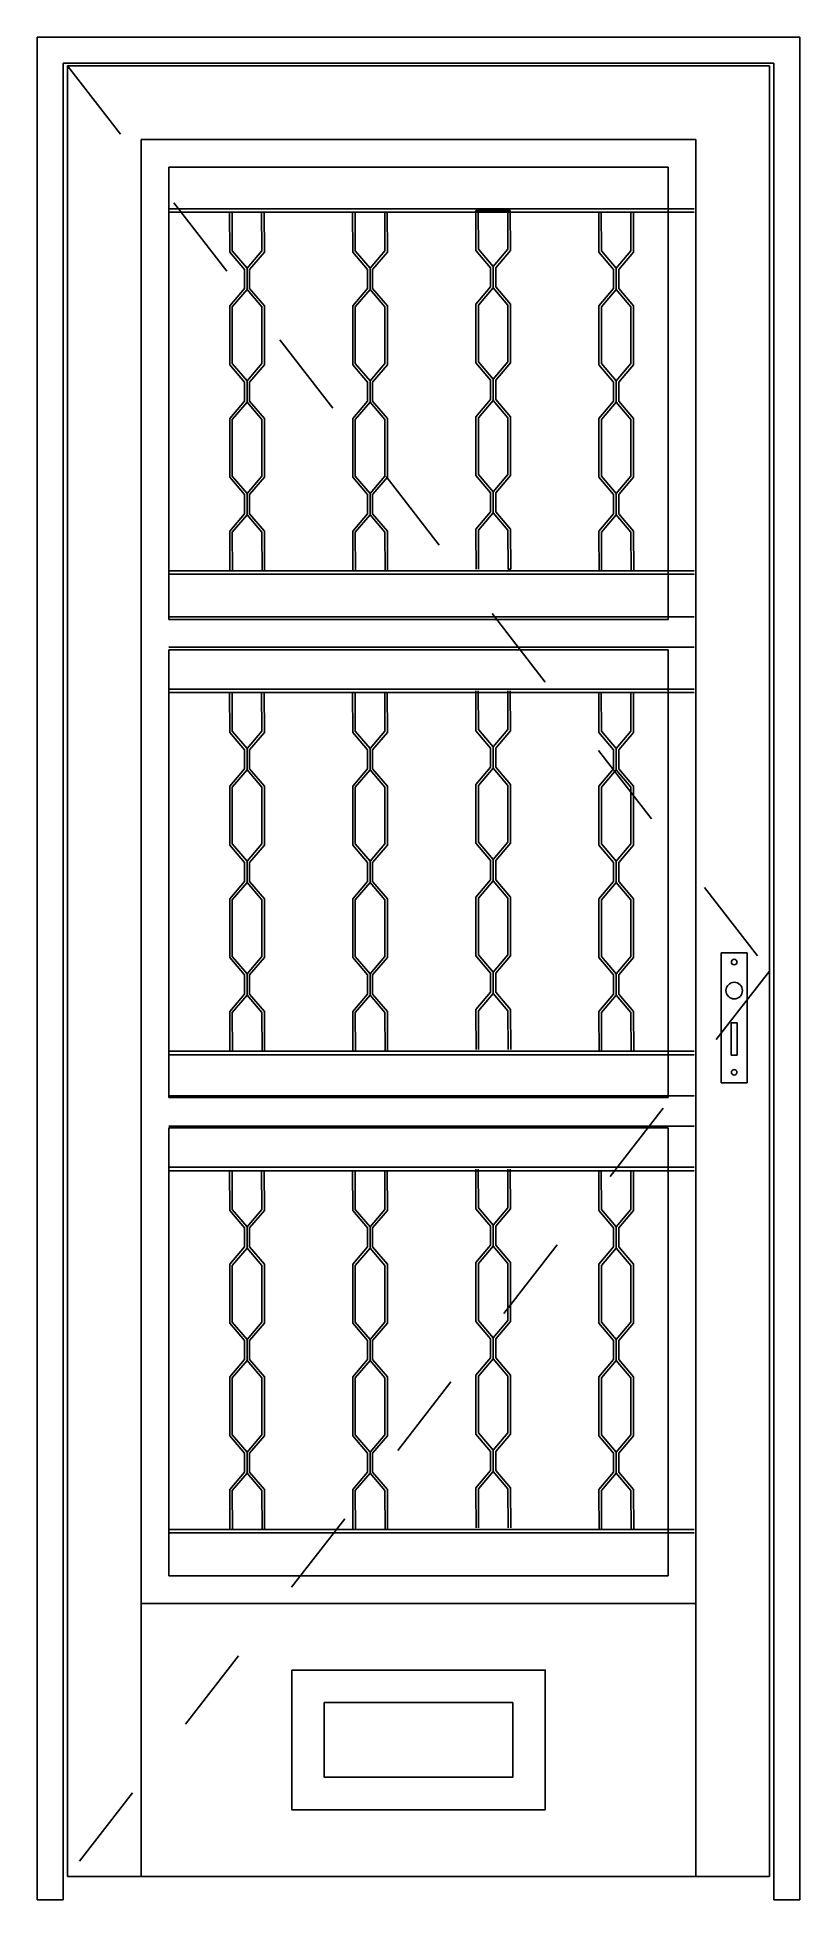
# Model space of a CAD drawing. Header units: millimetres. Extents: x -2.42 to -1.54, y 1321.07 to 1323.22.
import ezdxf

# ---------------------------------------------------------------- set-up
doc = ezdxf.new("R2010")
doc.units = ezdxf.units.MM
doc.header["$LTSCALE"] = 0.5
doc.linetypes.add('HIDDEN2', pattern=[0.1875, 0.125, -0.0625])
for name, color, linetype in [('50-dim1', 1, 'Continuous'), ('Gravia_Portas', 1, 'Continuous'), ('Gravia_Portas_hidden2', 1, 'HIDDEN2')]:
    doc.layers.add(name, color=color, linetype=linetype)

msp = doc.modelspace()

# ---------------------------------------------------------------- linework, layer by layer
at = {"layer": '50-dim1'}
for points in [[(-2.1225, 1321.3322), (-1.83, 1321.3322), (-1.83, 1321.171), (-2.1225, 1321.171)], [(-2.085, 1321.2947), (-1.8675, 1321.2947), (-1.8675, 1321.2085), (-2.085, 1321.2085)]]:
    msp.add_lwpolyline(points, close=True, dxfattribs=at)
at = {"layer": 'Gravia_Portas', "color": 2}
for p, q in [((-2.4163, 1323.2171), (-1.5363, 1323.2171)), ((-2.4163, 1323.2171), (-2.4163, 1321.0671)), ((-1.5363, 1323.2171), (-1.5363, 1321.0671))]:
    msp.add_line(p, q, dxfattribs=at)
at = {"layer": 'Gravia_Portas'}
for p, q in [((-2.3863, 1323.1871), (-1.5663, 1323.1871)), ((-2.3863, 1323.1871), (-2.3863, 1321.0671)), ((-2.3813, 1323.1841), (-1.5713, 1323.1841)), ((-2.3813, 1323.1841), (-2.3813, 1321.0941)), ((-1.5713, 1323.1841), (-1.5713, 1321.0941)), ((-1.5663, 1323.1871), (-1.5663, 1321.0671)), ((-2.2963, 1323.0991), (-1.6563, 1323.0991)), ((-2.2963, 1323.0991), (-1.6563, 1323.0991)), ((-2.2963, 1323.0991), (-2.2963, 1321.0941)), ((-1.6563, 1323.0991), (-1.6563, 1321.0941)), ((-2.2643, 1323.0671), (-1.6883, 1323.0671)), ((-2.2643, 1323.0671), (-2.2643, 1322.5451)), ((-1.6883, 1323.0671), (-1.6883, 1322.5451)), ((-2.2643, 1323.0191), (-1.6583, 1323.0191)), ((-2.2643, 1323.0151), (-1.6583, 1323.0151)), ((-2.1543, 1323.0151), (-2.1943, 1323.015)), ((-2.1942, 1322.9691), (-2.1943, 1323.0151)), ((-2.1912, 1322.9704), (-2.1913, 1323.0151)), ((-2.1572, 1322.9704), (-2.1573, 1323.0151)), ((-2.1542, 1322.9691), (-2.1543, 1323.0151)), ((-2.0123, 1323.0151), (-2.0523, 1323.015)), ((-2.0522, 1322.9691), (-2.0523, 1323.0151)), ((-2.0492, 1322.9704), (-2.0493, 1323.0151)), ((-2.0152, 1322.9704), (-2.0153, 1323.0151)), ((-2.0122, 1322.9691), (-2.0123, 1323.0151)), ((-1.8703, 1323.0171), (-1.9103, 1323.017)), ((-1.9102, 1322.9711), (-1.9103, 1323.0171)), ((-1.9072, 1322.9724), (-1.9073, 1323.0171)), ((-1.8732, 1322.9724), (-1.8733, 1323.0171)), ((-1.8702, 1322.9711), (-1.8703, 1323.0171)), ((-1.7283, 1323.0151), (-1.7683, 1323.015)), ((-1.7682, 1322.9691), (-1.7683, 1323.0151)), ((-1.7652, 1322.9704), (-1.7653, 1323.0151)), ((-1.7312, 1322.9704), (-1.7313, 1323.0151)), ((-1.7282, 1322.9691), (-1.7283, 1323.0151)), ((-2.1942, 1322.9691), (-2.1772, 1322.9491)), ((-2.1912, 1322.9704), (-2.1742, 1322.9504)), ((-2.1572, 1322.9704), (-2.1742, 1322.9504)), ((-2.1542, 1322.9691), (-2.1712, 1322.9491)), ((-2.0522, 1322.9691), (-2.0352, 1322.9491)), ((-2.0492, 1322.9704), (-2.0322, 1322.9504)), ((-2.0152, 1322.9704), (-2.0322, 1322.9504)), ((-2.0122, 1322.9691), (-2.0292, 1322.9491)), ((-1.9102, 1322.9711), (-1.8932, 1322.9511)), ((-1.9072, 1322.9724), (-1.8902, 1322.9524)), ((-1.8732, 1322.9724), (-1.8902, 1322.9524)), ((-1.8702, 1322.9711), (-1.8872, 1322.9511)), ((-1.7682, 1322.9691), (-1.7512, 1322.9491)), ((-1.7652, 1322.9704), (-1.7482, 1322.9504)), ((-1.7312, 1322.9704), (-1.7482, 1322.9504)), ((-1.7282, 1322.9691), (-1.7452, 1322.9491)), ((-2.1772, 1322.9381), (-2.1772, 1322.9491)), ((-2.1772, 1322.9271), (-2.1772, 1322.9381)), ((-2.1742, 1322.9381), (-2.1742, 1322.9504)), ((-2.1742, 1322.9381), (-2.1742, 1322.9504)), ((-2.1742, 1322.9259), (-2.1742, 1322.9381)), ((-2.1742, 1322.9259), (-2.1742, 1322.9381)), ((-2.1712, 1322.9381), (-2.1712, 1322.9491)), ((-2.1712, 1322.9271), (-2.1712, 1322.9381)), ((-2.0352, 1322.9381), (-2.0352, 1322.9491)), ((-2.0352, 1322.9271), (-2.0352, 1322.9381)), ((-2.0322, 1322.9381), (-2.0322, 1322.9504)), ((-2.0322, 1322.9381), (-2.0322, 1322.9504)), ((-2.0322, 1322.9259), (-2.0322, 1322.9381)), ((-2.0322, 1322.9259), (-2.0322, 1322.9381)), ((-2.0292, 1322.9381), (-2.0292, 1322.9491)), ((-2.0292, 1322.9271), (-2.0292, 1322.9381)), ((-1.8932, 1322.9401), (-1.8932, 1322.9511)), ((-1.8932, 1322.9291), (-1.8932, 1322.9401)), ((-1.8902, 1322.9401), (-1.8902, 1322.9524)), ((-1.8902, 1322.9401), (-1.8902, 1322.9524)), ((-1.8902, 1322.9279), (-1.8902, 1322.9401)), ((-1.8902, 1322.9279), (-1.8902, 1322.9401)), ((-1.8872, 1322.9401), (-1.8872, 1322.9511)), ((-1.8872, 1322.9291), (-1.8872, 1322.9401)), ((-1.7512, 1322.9381), (-1.7512, 1322.9491)), ((-1.7512, 1322.9271), (-1.7512, 1322.9381)), ((-1.7482, 1322.9381), (-1.7482, 1322.9504)), ((-1.7482, 1322.9381), (-1.7482, 1322.9504)), ((-1.7482, 1322.9259), (-1.7482, 1322.9381)), ((-1.7482, 1322.9259), (-1.7482, 1322.9381)), ((-1.7452, 1322.9381), (-1.7452, 1322.9491)), ((-1.7452, 1322.9271), (-1.7452, 1322.9381)), ((-2.1942, 1322.9071), (-2.1772, 1322.9271)), ((-2.1912, 1322.9059), (-2.1742, 1322.9259)), ((-2.1572, 1322.9059), (-2.1742, 1322.9259)), ((-2.1542, 1322.9071), (-2.1712, 1322.9271)), ((-2.0522, 1322.9071), (-2.0352, 1322.9271)), ((-2.0492, 1322.9059), (-2.0322, 1322.9259)), ((-2.0152, 1322.9059), (-2.0322, 1322.9259)), ((-2.0122, 1322.9071), (-2.0292, 1322.9271)), ((-1.9102, 1322.9091), (-1.8932, 1322.9291)), ((-1.9072, 1322.9079), (-1.8902, 1322.9279)), ((-1.8732, 1322.9079), (-1.8902, 1322.9279)), ((-1.8702, 1322.9091), (-1.8872, 1322.9291)), ((-1.7682, 1322.9071), (-1.7512, 1322.9271)), ((-1.7652, 1322.9059), (-1.7482, 1322.9259)), ((-1.7312, 1322.9059), (-1.7482, 1322.9259)), ((-1.7282, 1322.9071), (-1.7452, 1322.9271)), ((-2.1942, 1322.8391), (-2.1942, 1322.9071)), ((-2.1942, 1322.8961), (-2.1942, 1322.8501)), ((-2.1912, 1322.8404), (-2.1912, 1322.9059)), ((-2.1572, 1322.8404), (-2.1572, 1322.9059)), ((-2.1542, 1322.8391), (-2.1542, 1322.9071)), ((-2.0522, 1322.8391), (-2.0522, 1322.9071)), ((-2.0522, 1322.8961), (-2.0522, 1322.8501)), ((-2.0492, 1322.8404), (-2.0492, 1322.9059)), ((-2.0152, 1322.8404), (-2.0152, 1322.9059)), ((-2.0122, 1322.8391), (-2.0122, 1322.9071)), ((-1.9102, 1322.8411), (-1.9102, 1322.9091)), ((-1.9102, 1322.8981), (-1.9102, 1322.8521)), ((-1.9072, 1322.8424), (-1.9072, 1322.9079)), ((-1.8732, 1322.8424), (-1.8732, 1322.9079)), ((-1.8702, 1322.8411), (-1.8702, 1322.9091)), ((-1.7682, 1322.8391), (-1.7682, 1322.9071)), ((-1.7682, 1322.8961), (-1.7682, 1322.8501)), ((-1.7652, 1322.8404), (-1.7652, 1322.9059)), ((-1.7312, 1322.8404), (-1.7312, 1322.9059)), ((-1.7282, 1322.8391), (-1.7282, 1322.9071)), ((-2.1942, 1322.8391), (-2.1772, 1322.8191)), ((-2.1912, 1322.8404), (-2.1742, 1322.8204)), ((-2.1572, 1322.8404), (-2.1742, 1322.8204)), ((-2.1542, 1322.8391), (-2.1712, 1322.8191)), ((-2.0522, 1322.8391), (-2.0352, 1322.8191)), ((-2.0492, 1322.8404), (-2.0322, 1322.8204)), ((-2.0152, 1322.8404), (-2.0322, 1322.8204)), ((-2.0122, 1322.8391), (-2.0292, 1322.8191)), ((-1.9102, 1322.8411), (-1.8932, 1322.8211)), ((-1.9072, 1322.8424), (-1.8902, 1322.8224)), ((-1.8732, 1322.8424), (-1.8902, 1322.8224)), ((-1.8702, 1322.8411), (-1.8872, 1322.8211)), ((-1.7682, 1322.8391), (-1.7512, 1322.8191)), ((-1.7652, 1322.8404), (-1.7482, 1322.8204)), ((-1.7312, 1322.8404), (-1.7482, 1322.8204)), ((-1.7282, 1322.8391), (-1.7452, 1322.8191)), ((-2.1772, 1322.8081), (-2.1772, 1322.8191)), ((-2.1742, 1322.8081), (-2.1742, 1322.8204)), ((-2.1742, 1322.8081), (-2.1742, 1322.8204)), ((-2.1712, 1322.8081), (-2.1712, 1322.8191)), ((-2.0352, 1322.8081), (-2.0352, 1322.8191)), ((-2.0322, 1322.8081), (-2.0322, 1322.8204)), ((-2.0322, 1322.8081), (-2.0322, 1322.8204)), ((-2.0292, 1322.8081), (-2.0292, 1322.8191)), ((-1.8932, 1322.8101), (-1.8932, 1322.8211)), ((-1.8932, 1322.8101), (-1.8932, 1322.7991)), ((-1.8902, 1322.8101), (-1.8902, 1322.8224)), ((-1.8902, 1322.8101), (-1.8902, 1322.8224)), ((-1.8902, 1322.8101), (-1.8902, 1322.7979)), ((-1.8902, 1322.8101), (-1.8902, 1322.7979)), ((-1.8872, 1322.8101), (-1.8872, 1322.8211)), ((-1.8872, 1322.8101), (-1.8872, 1322.7991)), ((-1.7512, 1322.8081), (-1.7512, 1322.8191)), ((-1.7482, 1322.8081), (-1.7482, 1322.8204)), ((-1.7482, 1322.8081), (-1.7482, 1322.8204)), ((-1.7452, 1322.8081), (-1.7452, 1322.8191)), ((-2.1942, 1322.7771), (-2.1772, 1322.7971)), ((-2.1912, 1322.7759), (-2.1742, 1322.7959)), ((-2.1772, 1322.8081), (-2.1772, 1322.7971)), ((-2.1742, 1322.8081), (-2.1742, 1322.7959)), ((-2.1742, 1322.8081), (-2.1742, 1322.7959)), ((-2.1572, 1322.7759), (-2.1742, 1322.7959)), ((-2.1712, 1322.8081), (-2.1712, 1322.7971)), ((-2.1542, 1322.7771), (-2.1712, 1322.7971)), ((-2.0522, 1322.7771), (-2.0352, 1322.7971)), ((-2.0492, 1322.7759), (-2.0322, 1322.7959)), ((-2.0352, 1322.8081), (-2.0352, 1322.7971)), ((-2.0322, 1322.8081), (-2.0322, 1322.7959)), ((-2.0322, 1322.8081), (-2.0322, 1322.7959)), ((-2.0152, 1322.7759), (-2.0322, 1322.7959)), ((-2.0292, 1322.8081), (-2.0292, 1322.7971)), ((-2.0122, 1322.7771), (-2.0292, 1322.7971)), ((-1.9102, 1322.7791), (-1.8932, 1322.7991)), ((-1.9072, 1322.7779), (-1.8902, 1322.7979)), ((-1.8732, 1322.7779), (-1.8902, 1322.7979)), ((-1.8702, 1322.7791), (-1.8872, 1322.7991)), ((-1.7682, 1322.7771), (-1.7512, 1322.7971)), ((-1.7652, 1322.7759), (-1.7482, 1322.7959)), ((-1.7512, 1322.8081), (-1.7512, 1322.7971)), ((-1.7482, 1322.8081), (-1.7482, 1322.7959)), ((-1.7482, 1322.8081), (-1.7482, 1322.7959)), ((-1.7312, 1322.7759), (-1.7482, 1322.7959)), ((-1.7452, 1322.8081), (-1.7452, 1322.7971)), ((-1.7282, 1322.7771), (-1.7452, 1322.7971)), ((-2.1942, 1322.7771), (-2.1942, 1322.7091)), ((-2.1942, 1322.7201), (-2.1942, 1322.7661)), ((-2.1912, 1322.7759), (-2.1912, 1322.7104)), ((-2.1572, 1322.7759), (-2.1572, 1322.7104)), ((-2.1542, 1322.7771), (-2.1542, 1322.7091)), ((-2.0522, 1322.7771), (-2.0522, 1322.7091)), ((-2.0522, 1322.7201), (-2.0522, 1322.7661)), ((-2.0492, 1322.7759), (-2.0492, 1322.7104)), ((-2.0152, 1322.7759), (-2.0152, 1322.7104)), ((-2.0122, 1322.7771), (-2.0122, 1322.7091)), ((-1.9102, 1322.7791), (-1.9102, 1322.7111)), ((-1.9102, 1322.7221), (-1.9102, 1322.7681)), ((-1.9072, 1322.7779), (-1.9072, 1322.7124)), ((-1.8732, 1322.7779), (-1.8732, 1322.7124)), ((-1.8702, 1322.7791), (-1.8702, 1322.7111)), ((-1.7682, 1322.7771), (-1.7682, 1322.7091)), ((-1.7682, 1322.7201), (-1.7682, 1322.7661)), ((-1.7652, 1322.7759), (-1.7652, 1322.7104)), ((-1.7312, 1322.7759), (-1.7312, 1322.7104)), ((-1.7282, 1322.7771), (-1.7282, 1322.7091)), ((-2.1942, 1322.7091), (-2.1772, 1322.6891)), ((-2.1912, 1322.7104), (-2.1742, 1322.6904)), ((-2.1572, 1322.7104), (-2.1742, 1322.6904)), ((-2.1542, 1322.7091), (-2.1712, 1322.6891)), ((-2.0522, 1322.7091), (-2.0352, 1322.6891)), ((-2.0492, 1322.7104), (-2.0322, 1322.6904)), ((-2.0152, 1322.7104), (-2.0322, 1322.6904)), ((-2.0122, 1322.7091), (-2.0292, 1322.6891)), ((-1.9102, 1322.7111), (-1.8932, 1322.6911)), ((-1.9072, 1322.7124), (-1.8902, 1322.6924)), ((-1.8732, 1322.7124), (-1.8902, 1322.6924)), ((-1.8702, 1322.7111), (-1.8872, 1322.6911)), ((-1.7682, 1322.7091), (-1.7512, 1322.6891)), ((-1.7652, 1322.7104), (-1.7482, 1322.6904)), ((-1.7312, 1322.7104), (-1.7482, 1322.6904)), ((-1.7282, 1322.7091), (-1.7452, 1322.6891)), ((-2.1772, 1322.6891), (-2.1772, 1322.6781)), ((-2.1742, 1322.6904), (-2.1742, 1322.6781)), ((-2.1742, 1322.6904), (-2.1742, 1322.6781)), ((-2.1712, 1322.6891), (-2.1712, 1322.6781)), ((-2.0352, 1322.6891), (-2.0352, 1322.6781)), ((-2.0322, 1322.6904), (-2.0322, 1322.6781)), ((-2.0322, 1322.6904), (-2.0322, 1322.6781)), ((-2.0292, 1322.6891), (-2.0292, 1322.6781)), ((-1.8932, 1322.6911), (-1.8932, 1322.6801)), ((-1.8932, 1322.6801), (-1.8932, 1322.6691)), ((-1.8902, 1322.6924), (-1.8902, 1322.6801)), ((-1.8902, 1322.6924), (-1.8902, 1322.6801)), ((-1.8902, 1322.6801), (-1.8902, 1322.6679)), ((-1.8902, 1322.6801), (-1.8902, 1322.6679)), ((-1.8872, 1322.6911), (-1.8872, 1322.6801)), ((-1.8872, 1322.6801), (-1.8872, 1322.6691)), ((-1.7512, 1322.6891), (-1.7512, 1322.6781)), ((-1.7482, 1322.6904), (-1.7482, 1322.6781)), ((-1.7482, 1322.6904), (-1.7482, 1322.6781)), ((-1.7452, 1322.6891), (-1.7452, 1322.6781)), ((-2.1942, 1322.6471), (-2.1772, 1322.6671)), ((-2.1912, 1322.6459), (-2.1742, 1322.6659)), ((-2.1772, 1322.6781), (-2.1772, 1322.6671)), ((-2.1742, 1322.6781), (-2.1742, 1322.6659)), ((-2.1742, 1322.6781), (-2.1742, 1322.6659)), ((-2.1572, 1322.6459), (-2.1742, 1322.6659)), ((-2.1712, 1322.6781), (-2.1712, 1322.6671)), ((-2.1542, 1322.6471), (-2.1712, 1322.6671)), ((-2.0522, 1322.6471), (-2.0352, 1322.6671)), ((-2.0492, 1322.6459), (-2.0322, 1322.6659)), ((-2.0352, 1322.6781), (-2.0352, 1322.6671)), ((-2.0322, 1322.6781), (-2.0322, 1322.6659)), ((-2.0322, 1322.6781), (-2.0322, 1322.6659)), ((-2.0152, 1322.6459), (-2.0322, 1322.6659)), ((-2.0292, 1322.6781), (-2.0292, 1322.6671)), ((-2.0122, 1322.6471), (-2.0292, 1322.6671)), ((-1.9102, 1322.6491), (-1.8932, 1322.6691)), ((-1.9072, 1322.6479), (-1.8902, 1322.6679)), ((-1.8732, 1322.6479), (-1.8902, 1322.6679)), ((-1.8702, 1322.6491), (-1.8872, 1322.6691)), ((-1.7682, 1322.6471), (-1.7512, 1322.6671)), ((-1.7652, 1322.6459), (-1.7482, 1322.6659)), ((-1.7512, 1322.6781), (-1.7512, 1322.6671)), ((-1.7482, 1322.6781), (-1.7482, 1322.6659)), ((-1.7482, 1322.6781), (-1.7482, 1322.6659)), ((-1.7312, 1322.6459), (-1.7482, 1322.6659)), ((-1.7452, 1322.6781), (-1.7452, 1322.6671)), ((-1.7282, 1322.6471), (-1.7452, 1322.6671)), ((-2.1942, 1322.6471), (-2.1942, 1322.6431)), ((-2.1939, 1322.6011), (-2.1942, 1322.6441)), ((-2.1912, 1322.6459), (-2.1909, 1322.6011)), ((-2.1572, 1322.6459), (-2.1569, 1322.6011)), ((-2.1542, 1322.6471), (-2.1539, 1322.6011)), ((-2.0522, 1322.6471), (-2.0522, 1322.6431)), ((-2.0519, 1322.6011), (-2.0522, 1322.6441)), ((-2.0492, 1322.6459), (-2.0489, 1322.6011)), ((-2.0152, 1322.6459), (-2.0149, 1322.6011)), ((-2.0122, 1322.6471), (-2.0119, 1322.6011)), ((-1.9102, 1322.6491), (-1.9102, 1322.6451)), ((-1.9099, 1322.6031), (-1.9102, 1322.6461)), ((-1.9072, 1322.6479), (-1.9069, 1322.6031)), ((-1.8732, 1322.6479), (-1.8729, 1322.6031)), ((-1.8702, 1322.6491), (-1.8699, 1322.6031)), ((-1.7682, 1322.6471), (-1.7682, 1322.6431)), ((-1.7679, 1322.6011), (-1.7682, 1322.6441)), ((-1.7652, 1322.6459), (-1.7649, 1322.6011)), ((-1.7312, 1322.6459), (-1.7309, 1322.6011)), ((-1.7282, 1322.6471), (-1.7279, 1322.6011)), ((-2.2643, 1322.6011), (-1.6583, 1322.6011)), ((-2.2643, 1322.5971), (-1.6583, 1322.5971)), ((-2.1539, 1322.6011), (-2.1569, 1322.6011)), ((-2.0119, 1322.6011), (-2.0149, 1322.6011)), ((-1.8699, 1322.6031), (-1.8729, 1322.6031)), ((-1.7279, 1322.6011), (-1.7309, 1322.6011)), ((-2.2643, 1322.5481), (-1.6583, 1322.5481)), ((-2.2643, 1322.5451), (-1.6883, 1322.5451)), ((-2.2643, 1322.5131), (-1.6583, 1322.5131)), ((-2.2643, 1322.5101), (-1.6883, 1322.5101)), ((-2.2643, 1322.5101), (-2.2643, 1321.9931)), ((-1.6883, 1322.5101), (-1.6883, 1321.9931)), ((-2.2643, 1322.4646), (-1.6583, 1322.4646)), ((-2.2643, 1322.4606), (-1.6583, 1322.4606)), ((-2.1942, 1322.4146), (-2.1943, 1322.4606)), ((-2.1912, 1322.4159), (-2.1913, 1322.4606)), ((-2.1572, 1322.4159), (-2.1573, 1322.4606)), ((-2.1542, 1322.4146), (-2.1543, 1322.4606)), ((-2.0522, 1322.4146), (-2.0523, 1322.4606)), ((-2.0492, 1322.4159), (-2.0493, 1322.4606)), ((-2.0152, 1322.4159), (-2.0153, 1322.4606)), ((-2.0122, 1322.4146), (-2.0123, 1322.4606)), ((-1.9102, 1322.4166), (-1.9103, 1322.4626)), ((-1.9072, 1322.4179), (-1.9073, 1322.4626)), ((-1.8732, 1322.4179), (-1.8733, 1322.4626)), ((-1.8702, 1322.4166), (-1.8703, 1322.4626)), ((-1.7682, 1322.4146), (-1.7683, 1322.4606)), ((-1.7652, 1322.4159), (-1.7653, 1322.4606)), ((-1.7312, 1322.4159), (-1.7313, 1322.4606)), ((-1.7282, 1322.4146), (-1.7283, 1322.4606)), ((-2.1942, 1322.4146), (-2.1772, 1322.3946)), ((-2.1912, 1322.4159), (-2.1742, 1322.3959)), ((-2.1572, 1322.4159), (-2.1742, 1322.3959)), ((-2.1542, 1322.4146), (-2.1712, 1322.3946)), ((-2.0522, 1322.4146), (-2.0352, 1322.3946)), ((-2.0492, 1322.4159), (-2.0322, 1322.3959)), ((-2.0152, 1322.4159), (-2.0322, 1322.3959)), ((-2.0122, 1322.4146), (-2.0292, 1322.3946)), ((-1.9102, 1322.4166), (-1.8932, 1322.3966)), ((-1.9072, 1322.4179), (-1.8902, 1322.3979)), ((-1.8732, 1322.4179), (-1.8902, 1322.3979)), ((-1.8702, 1322.4166), (-1.8872, 1322.3966)), ((-1.7682, 1322.4146), (-1.7512, 1322.3946)), ((-1.7652, 1322.4159), (-1.7482, 1322.3959)), ((-1.7312, 1322.4159), (-1.7482, 1322.3959)), ((-1.7282, 1322.4146), (-1.7452, 1322.3946)), ((-2.1772, 1322.3836), (-2.1772, 1322.3946)), ((-2.1772, 1322.3726), (-2.1772, 1322.3836)), ((-2.1742, 1322.3836), (-2.1742, 1322.3959)), ((-2.1742, 1322.3836), (-2.1742, 1322.3959)), ((-2.1742, 1322.3714), (-2.1742, 1322.3836)), ((-2.1742, 1322.3714), (-2.1742, 1322.3836)), ((-2.1712, 1322.3836), (-2.1712, 1322.3946)), ((-2.1712, 1322.3726), (-2.1712, 1322.3836)), ((-2.0352, 1322.3836), (-2.0352, 1322.3946)), ((-2.0352, 1322.3726), (-2.0352, 1322.3836)), ((-2.0322, 1322.3836), (-2.0322, 1322.3959)), ((-2.0322, 1322.3836), (-2.0322, 1322.3959)), ((-2.0322, 1322.3714), (-2.0322, 1322.3836)), ((-2.0322, 1322.3714), (-2.0322, 1322.3836)), ((-2.0292, 1322.3836), (-2.0292, 1322.3946)), ((-2.0292, 1322.3726), (-2.0292, 1322.3836)), ((-1.8932, 1322.3856), (-1.8932, 1322.3966)), ((-1.8932, 1322.3746), (-1.8932, 1322.3856)), ((-1.8902, 1322.3856), (-1.8902, 1322.3979)), ((-1.8902, 1322.3856), (-1.8902, 1322.3979)), ((-1.8902, 1322.3734), (-1.8902, 1322.3856)), ((-1.8902, 1322.3734), (-1.8902, 1322.3856)), ((-1.8872, 1322.3856), (-1.8872, 1322.3966)), ((-1.8872, 1322.3746), (-1.8872, 1322.3856)), ((-1.7512, 1322.3836), (-1.7512, 1322.3946)), ((-1.7512, 1322.3726), (-1.7512, 1322.3836)), ((-1.7482, 1322.3836), (-1.7482, 1322.3959)), ((-1.7482, 1322.3836), (-1.7482, 1322.3959)), ((-1.7482, 1322.3714), (-1.7482, 1322.3836)), ((-1.7482, 1322.3714), (-1.7482, 1322.3836)), ((-1.7452, 1322.3836), (-1.7452, 1322.3946)), ((-1.7452, 1322.3726), (-1.7452, 1322.3836)), ((-2.1942, 1322.3526), (-2.1772, 1322.3726)), ((-2.1912, 1322.3514), (-2.1742, 1322.3714)), ((-2.1572, 1322.3514), (-2.1742, 1322.3714)), ((-2.1542, 1322.3526), (-2.1712, 1322.3726)), ((-2.0522, 1322.3526), (-2.0352, 1322.3726)), ((-2.0492, 1322.3514), (-2.0322, 1322.3714)), ((-2.0152, 1322.3514), (-2.0322, 1322.3714)), ((-2.0122, 1322.3526), (-2.0292, 1322.3726)), ((-1.9102, 1322.3546), (-1.8932, 1322.3746)), ((-1.9072, 1322.3534), (-1.8902, 1322.3734)), ((-1.8732, 1322.3534), (-1.8902, 1322.3734)), ((-1.8702, 1322.3546), (-1.8872, 1322.3746)), ((-1.7682, 1322.3526), (-1.7512, 1322.3726)), ((-1.7652, 1322.3514), (-1.7482, 1322.3714)), ((-1.7312, 1322.3514), (-1.7482, 1322.3714)), ((-1.7282, 1322.3526), (-1.7452, 1322.3726)), ((-2.1942, 1322.2846), (-2.1942, 1322.3526)), ((-2.1942, 1322.3416), (-2.1942, 1322.2956)), ((-2.1912, 1322.2859), (-2.1912, 1322.3514)), ((-2.1572, 1322.2859), (-2.1572, 1322.3514)), ((-2.1542, 1322.2846), (-2.1542, 1322.3526)), ((-2.0522, 1322.2846), (-2.0522, 1322.3526)), ((-2.0522, 1322.3416), (-2.0522, 1322.2956)), ((-2.0492, 1322.2859), (-2.0492, 1322.3514)), ((-2.0152, 1322.2859), (-2.0152, 1322.3514)), ((-2.0122, 1322.2846), (-2.0122, 1322.3526)), ((-1.9102, 1322.2866), (-1.9102, 1322.3546)), ((-1.9102, 1322.3436), (-1.9102, 1322.2976)), ((-1.9072, 1322.2879), (-1.9072, 1322.3534)), ((-1.8732, 1322.2879), (-1.8732, 1322.3534)), ((-1.8702, 1322.2866), (-1.8702, 1322.3546)), ((-1.7682, 1322.2846), (-1.7682, 1322.3526)), ((-1.7682, 1322.3416), (-1.7682, 1322.2956)), ((-1.7652, 1322.2859), (-1.7652, 1322.3514)), ((-1.7312, 1322.2859), (-1.7312, 1322.3514)), ((-1.7282, 1322.2846), (-1.7282, 1322.3526)), ((-2.1942, 1322.2846), (-2.1772, 1322.2646)), ((-2.1912, 1322.2859), (-2.1742, 1322.2659)), ((-2.1572, 1322.2859), (-2.1742, 1322.2659)), ((-2.1542, 1322.2846), (-2.1712, 1322.2646)), ((-2.0522, 1322.2846), (-2.0352, 1322.2646)), ((-2.0492, 1322.2859), (-2.0322, 1322.2659)), ((-2.0152, 1322.2859), (-2.0322, 1322.2659)), ((-2.0122, 1322.2846), (-2.0292, 1322.2646)), ((-1.9102, 1322.2866), (-1.8932, 1322.2666)), ((-1.9072, 1322.2879), (-1.8902, 1322.2679)), ((-1.8732, 1322.2879), (-1.8902, 1322.2679)), ((-1.8702, 1322.2866), (-1.8872, 1322.2666)), ((-1.7682, 1322.2846), (-1.7512, 1322.2646)), ((-1.7652, 1322.2859), (-1.7482, 1322.2659)), ((-1.7312, 1322.2859), (-1.7482, 1322.2659)), ((-1.7282, 1322.2846), (-1.7452, 1322.2646)), ((-2.1772, 1322.2536), (-2.1772, 1322.2646)), ((-2.1772, 1322.2536), (-2.1772, 1322.2426)), ((-2.1742, 1322.2536), (-2.1742, 1322.2659)), ((-2.1742, 1322.2536), (-2.1742, 1322.2659)), ((-2.1742, 1322.2536), (-2.1742, 1322.2414)), ((-2.1742, 1322.2536), (-2.1742, 1322.2414)), ((-2.1712, 1322.2536), (-2.1712, 1322.2646)), ((-2.1712, 1322.2536), (-2.1712, 1322.2426)), ((-2.0352, 1322.2536), (-2.0352, 1322.2646)), ((-2.0352, 1322.2536), (-2.0352, 1322.2426)), ((-2.0322, 1322.2536), (-2.0322, 1322.2659)), ((-2.0322, 1322.2536), (-2.0322, 1322.2659)), ((-2.0322, 1322.2536), (-2.0322, 1322.2414)), ((-2.0322, 1322.2536), (-2.0322, 1322.2414)), ((-2.0292, 1322.2536), (-2.0292, 1322.2646)), ((-2.0292, 1322.2536), (-2.0292, 1322.2426)), ((-1.8932, 1322.2556), (-1.8932, 1322.2666)), ((-1.8932, 1322.2556), (-1.8932, 1322.2446)), ((-1.8902, 1322.2556), (-1.8902, 1322.2679)), ((-1.8902, 1322.2556), (-1.8902, 1322.2679)), ((-1.8902, 1322.2556), (-1.8902, 1322.2434)), ((-1.8902, 1322.2556), (-1.8902, 1322.2434)), ((-1.8872, 1322.2556), (-1.8872, 1322.2666)), ((-1.8872, 1322.2556), (-1.8872, 1322.2446)), ((-1.7512, 1322.2536), (-1.7512, 1322.2646)), ((-1.7512, 1322.2536), (-1.7512, 1322.2426)), ((-1.7482, 1322.2536), (-1.7482, 1322.2659)), ((-1.7482, 1322.2536), (-1.7482, 1322.2659)), ((-1.7482, 1322.2536), (-1.7482, 1322.2414)), ((-1.7482, 1322.2536), (-1.7482, 1322.2414)), ((-1.7452, 1322.2536), (-1.7452, 1322.2646)), ((-1.7452, 1322.2536), (-1.7452, 1322.2426)), ((-2.1942, 1322.2226), (-2.1772, 1322.2426)), ((-2.1912, 1322.2214), (-2.1742, 1322.2414)), ((-2.1572, 1322.2214), (-2.1742, 1322.2414)), ((-2.1542, 1322.2226), (-2.1712, 1322.2426)), ((-2.0522, 1322.2226), (-2.0352, 1322.2426)), ((-2.0492, 1322.2214), (-2.0322, 1322.2414)), ((-2.0152, 1322.2214), (-2.0322, 1322.2414)), ((-2.0122, 1322.2226), (-2.0292, 1322.2426)), ((-1.9102, 1322.2246), (-1.8932, 1322.2446)), ((-1.9072, 1322.2234), (-1.8902, 1322.2434)), ((-1.8732, 1322.2234), (-1.8902, 1322.2434)), ((-1.8702, 1322.2246), (-1.8872, 1322.2446)), ((-1.7682, 1322.2226), (-1.7512, 1322.2426)), ((-1.7652, 1322.2214), (-1.7482, 1322.2414)), ((-1.7312, 1322.2214), (-1.7482, 1322.2414)), ((-1.7282, 1322.2226), (-1.7452, 1322.2426)), ((-2.1942, 1322.2226), (-2.1942, 1322.1546)), ((-2.1942, 1322.1656), (-2.1942, 1322.2116)), ((-2.1912, 1322.2214), (-2.1912, 1322.1559)), ((-2.1572, 1322.2214), (-2.1572, 1322.1559)), ((-2.1542, 1322.2226), (-2.1542, 1322.1546)), ((-2.0522, 1322.2226), (-2.0522, 1322.1546)), ((-2.0522, 1322.1656), (-2.0522, 1322.2116)), ((-2.0492, 1322.2214), (-2.0492, 1322.1559)), ((-2.0152, 1322.2214), (-2.0152, 1322.1559)), ((-2.0122, 1322.2226), (-2.0122, 1322.1546)), ((-1.9102, 1322.2246), (-1.9102, 1322.1566)), ((-1.9102, 1322.1676), (-1.9102, 1322.2136)), ((-1.9072, 1322.2234), (-1.9072, 1322.1579)), ((-1.8732, 1322.2234), (-1.8732, 1322.1579)), ((-1.8702, 1322.2246), (-1.8702, 1322.1566)), ((-1.7682, 1322.2226), (-1.7682, 1322.1546)), ((-1.7682, 1322.1656), (-1.7682, 1322.2116)), ((-1.7652, 1322.2214), (-1.7652, 1322.1559)), ((-1.7312, 1322.2214), (-1.7312, 1322.1559)), ((-1.7282, 1322.2226), (-1.7282, 1322.1546)), ((-2.1942, 1322.1546), (-2.1772, 1322.1346)), ((-2.1912, 1322.1559), (-2.1742, 1322.1359)), ((-2.1572, 1322.1559), (-2.1742, 1322.1359)), ((-2.1542, 1322.1546), (-2.1712, 1322.1346)), ((-2.0522, 1322.1546), (-2.0352, 1322.1346)), ((-2.0492, 1322.1559), (-2.0322, 1322.1359)), ((-2.0152, 1322.1559), (-2.0322, 1322.1359)), ((-2.0122, 1322.1546), (-2.0292, 1322.1346)), ((-1.9102, 1322.1566), (-1.8932, 1322.1366)), ((-1.9072, 1322.1579), (-1.8902, 1322.1379)), ((-1.8732, 1322.1579), (-1.8902, 1322.1379)), ((-1.8702, 1322.1566), (-1.8872, 1322.1366)), ((-1.7682, 1322.1546), (-1.7512, 1322.1346)), ((-1.7652, 1322.1559), (-1.7482, 1322.1359)), ((-1.7312, 1322.1559), (-1.7482, 1322.1359)), ((-1.7282, 1322.1546), (-1.7452, 1322.1346)), ((-1.6269, 1322.1601), (-1.5969, 1322.1601)), ((-1.6269, 1322.0101), (-1.6269, 1322.1601)), ((-1.5969, 1322.1601), (-1.5969, 1322.0101)), ((-2.1772, 1322.1346), (-2.1772, 1322.1236)), ((-2.1772, 1322.1236), (-2.1772, 1322.1126)), ((-2.1742, 1322.1359), (-2.1742, 1322.1236)), ((-2.1742, 1322.1359), (-2.1742, 1322.1236)), ((-2.1742, 1322.1236), (-2.1742, 1322.1114)), ((-2.1742, 1322.1236), (-2.1742, 1322.1114)), ((-2.1712, 1322.1346), (-2.1712, 1322.1236)), ((-2.1712, 1322.1236), (-2.1712, 1322.1126)), ((-2.0352, 1322.1346), (-2.0352, 1322.1236)), ((-2.0352, 1322.1236), (-2.0352, 1322.1126)), ((-2.0322, 1322.1359), (-2.0322, 1322.1236)), ((-2.0322, 1322.1359), (-2.0322, 1322.1236)), ((-2.0322, 1322.1236), (-2.0322, 1322.1114)), ((-2.0322, 1322.1236), (-2.0322, 1322.1114)), ((-2.0292, 1322.1346), (-2.0292, 1322.1236)), ((-2.0292, 1322.1236), (-2.0292, 1322.1126)), ((-1.8932, 1322.1366), (-1.8932, 1322.1256)), ((-1.8932, 1322.1256), (-1.8932, 1322.1146)), ((-1.8902, 1322.1379), (-1.8902, 1322.1256)), ((-1.8902, 1322.1379), (-1.8902, 1322.1256)), ((-1.8902, 1322.1256), (-1.8902, 1322.1134)), ((-1.8902, 1322.1256), (-1.8902, 1322.1134)), ((-1.8872, 1322.1366), (-1.8872, 1322.1256)), ((-1.8872, 1322.1256), (-1.8872, 1322.1146)), ((-1.7512, 1322.1346), (-1.7512, 1322.1236)), ((-1.7512, 1322.1236), (-1.7512, 1322.1126)), ((-1.7482, 1322.1359), (-1.7482, 1322.1236)), ((-1.7482, 1322.1359), (-1.7482, 1322.1236)), ((-1.7482, 1322.1236), (-1.7482, 1322.1114)), ((-1.7482, 1322.1236), (-1.7482, 1322.1114)), ((-1.7452, 1322.1346), (-1.7452, 1322.1236)), ((-1.7452, 1322.1236), (-1.7452, 1322.1126)), ((-2.1942, 1322.0926), (-2.1772, 1322.1126)), ((-2.1912, 1322.0914), (-2.1742, 1322.1114)), ((-2.1572, 1322.0914), (-2.1742, 1322.1114)), ((-2.1542, 1322.0926), (-2.1712, 1322.1126)), ((-2.0522, 1322.0926), (-2.0352, 1322.1126)), ((-2.0492, 1322.0914), (-2.0322, 1322.1114)), ((-2.0152, 1322.0914), (-2.0322, 1322.1114)), ((-2.0122, 1322.0926), (-2.0292, 1322.1126)), ((-1.9102, 1322.0946), (-1.8932, 1322.1146)), ((-1.9072, 1322.0934), (-1.8902, 1322.1134)), ((-1.8732, 1322.0934), (-1.8902, 1322.1134)), ((-1.8702, 1322.0946), (-1.8872, 1322.1146)), ((-1.7682, 1322.0926), (-1.7512, 1322.1126)), ((-1.7652, 1322.0914), (-1.7482, 1322.1114)), ((-1.7312, 1322.0914), (-1.7482, 1322.1114)), ((-1.7282, 1322.0926), (-1.7452, 1322.1126)), ((-2.1942, 1322.0926), (-2.1942, 1322.0886)), ((-2.1939, 1322.0466), (-2.1942, 1322.0896)), ((-2.1912, 1322.0914), (-2.1909, 1322.0466)), ((-2.1572, 1322.0914), (-2.1569, 1322.0466)), ((-2.1542, 1322.0926), (-2.1539, 1322.0466)), ((-2.0522, 1322.0926), (-2.0522, 1322.0886)), ((-2.0519, 1322.0466), (-2.0522, 1322.0896)), ((-2.0492, 1322.0914), (-2.0489, 1322.0466)), ((-2.0152, 1322.0914), (-2.0149, 1322.0466)), ((-2.0122, 1322.0926), (-2.0119, 1322.0466)), ((-1.9102, 1322.0946), (-1.9102, 1322.0906)), ((-1.9099, 1322.0486), (-1.9102, 1322.0916)), ((-1.9072, 1322.0934), (-1.9069, 1322.0486)), ((-1.8732, 1322.0934), (-1.8729, 1322.0486)), ((-1.8702, 1322.0946), (-1.8699, 1322.0486)), ((-1.7682, 1322.0926), (-1.7682, 1322.0886)), ((-1.7679, 1322.0466), (-1.7682, 1322.0896)), ((-1.7652, 1322.0914), (-1.7649, 1322.0466)), ((-1.7312, 1322.0914), (-1.7309, 1322.0466)), ((-1.7282, 1322.0926), (-1.7279, 1322.0466)), ((-1.6153, 1322.0795), (-1.6085, 1322.0795)), ((-1.6153, 1322.042), (-1.6153, 1322.0795)), ((-1.6085, 1322.0795), (-1.6085, 1322.042)), ((-2.2643, 1322.0466), (-1.6583, 1322.0466)), ((-2.2643, 1322.0426), (-1.6583, 1322.0426)), ((-1.6085, 1322.042), (-1.6153, 1322.042)), ((-2.2643, 1321.9951), (-1.6583, 1321.9951)), ((-2.2643, 1321.9931), (-1.6883, 1321.9931)), ((-1.5969, 1322.0101), (-1.6269, 1322.0101)), ((-2.2643, 1321.9601), (-1.6583, 1321.9601)), ((-2.2643, 1321.9581), (-2.2643, 1321.4411)), ((-2.2643, 1321.9581), (-1.6883, 1321.9581)), ((-1.6883, 1321.9581), (-1.6883, 1321.4411)), ((-2.2643, 1321.9126), (-1.6583, 1321.9126)), ((-2.2643, 1321.9086), (-1.6583, 1321.9086)), ((-2.1942, 1321.8626), (-2.1943, 1321.9086)), ((-2.1912, 1321.8639), (-2.1913, 1321.9086)), ((-2.1572, 1321.8639), (-2.1573, 1321.9086)), ((-2.1542, 1321.8626), (-2.1543, 1321.9086)), ((-2.0522, 1321.8626), (-2.0523, 1321.9086)), ((-2.0492, 1321.8639), (-2.0493, 1321.9086)), ((-2.0152, 1321.8639), (-2.0153, 1321.9086)), ((-2.0122, 1321.8626), (-2.0123, 1321.9086)), ((-1.9102, 1321.8646), (-1.9103, 1321.9106)), ((-1.9072, 1321.8659), (-1.9073, 1321.9106)), ((-1.8732, 1321.8659), (-1.8733, 1321.9106)), ((-1.8702, 1321.8646), (-1.8703, 1321.9106)), ((-1.7682, 1321.8626), (-1.7683, 1321.9086)), ((-1.7652, 1321.8639), (-1.7653, 1321.9086)), ((-1.7312, 1321.8639), (-1.7313, 1321.9086)), ((-1.7282, 1321.8626), (-1.7283, 1321.9086)), ((-2.1912, 1321.8639), (-2.1742, 1321.8439)), ((-2.1572, 1321.8639), (-2.1742, 1321.8439)), ((-2.0492, 1321.8639), (-2.0322, 1321.8439)), ((-2.0152, 1321.8639), (-2.0322, 1321.8439)), ((-1.9102, 1321.8646), (-1.8932, 1321.8446)), ((-1.9072, 1321.8659), (-1.8902, 1321.8459)), ((-1.8732, 1321.8659), (-1.8902, 1321.8459)), ((-1.8702, 1321.8646), (-1.8872, 1321.8446)), ((-1.7652, 1321.8639), (-1.7482, 1321.8439)), ((-1.7312, 1321.8639), (-1.7482, 1321.8439)), ((-2.1942, 1321.8626), (-2.1772, 1321.8426)), ((-2.1772, 1321.8316), (-2.1772, 1321.8426)), ((-2.1742, 1321.8316), (-2.1742, 1321.8439)), ((-2.1742, 1321.8316), (-2.1742, 1321.8439)), ((-2.1542, 1321.8626), (-2.1712, 1321.8426)), ((-2.1712, 1321.8316), (-2.1712, 1321.8426)), ((-2.0522, 1321.8626), (-2.0352, 1321.8426)), ((-2.0352, 1321.8316), (-2.0352, 1321.8426)), ((-2.0322, 1321.8316), (-2.0322, 1321.8439)), ((-2.0322, 1321.8316), (-2.0322, 1321.8439)), ((-2.0122, 1321.8626), (-2.0292, 1321.8426)), ((-2.0292, 1321.8316), (-2.0292, 1321.8426)), ((-1.8932, 1321.8336), (-1.8932, 1321.8446)), ((-1.8902, 1321.8336), (-1.8902, 1321.8459)), ((-1.8902, 1321.8336), (-1.8902, 1321.8459)), ((-1.8872, 1321.8336), (-1.8872, 1321.8446)), ((-1.7682, 1321.8626), (-1.7512, 1321.8426)), ((-1.7512, 1321.8316), (-1.7512, 1321.8426)), ((-1.7482, 1321.8316), (-1.7482, 1321.8439)), ((-1.7482, 1321.8316), (-1.7482, 1321.8439)), ((-1.7282, 1321.8626), (-1.7452, 1321.8426)), ((-1.7452, 1321.8316), (-1.7452, 1321.8426)), ((-2.1942, 1321.8006), (-2.1772, 1321.8206)), ((-2.1772, 1321.8206), (-2.1772, 1321.8316)), ((-2.1742, 1321.8194), (-2.1742, 1321.8316)), ((-2.1742, 1321.8194), (-2.1742, 1321.8316)), ((-2.1712, 1321.8206), (-2.1712, 1321.8316)), ((-2.1542, 1321.8006), (-2.1712, 1321.8206)), ((-2.0522, 1321.8006), (-2.0352, 1321.8206)), ((-2.0352, 1321.8206), (-2.0352, 1321.8316)), ((-2.0322, 1321.8194), (-2.0322, 1321.8316)), ((-2.0322, 1321.8194), (-2.0322, 1321.8316)), ((-2.0292, 1321.8206), (-2.0292, 1321.8316)), ((-2.0122, 1321.8006), (-2.0292, 1321.8206)), ((-1.9102, 1321.8026), (-1.8932, 1321.8226)), ((-1.9072, 1321.8014), (-1.8902, 1321.8214)), ((-1.8932, 1321.8226), (-1.8932, 1321.8336)), ((-1.8902, 1321.8214), (-1.8902, 1321.8336)), ((-1.8902, 1321.8214), (-1.8902, 1321.8336)), ((-1.8732, 1321.8014), (-1.8902, 1321.8214)), ((-1.8872, 1321.8226), (-1.8872, 1321.8336)), ((-1.8702, 1321.8026), (-1.8872, 1321.8226)), ((-1.7682, 1321.8006), (-1.7512, 1321.8206)), ((-1.7512, 1321.8206), (-1.7512, 1321.8316)), ((-1.7482, 1321.8194), (-1.7482, 1321.8316)), ((-1.7482, 1321.8194), (-1.7482, 1321.8316)), ((-1.7452, 1321.8206), (-1.7452, 1321.8316)), ((-1.7282, 1321.8006), (-1.7452, 1321.8206)), ((-2.1942, 1321.7326), (-2.1942, 1321.8006)), ((-2.1912, 1321.7994), (-2.1742, 1321.8194)), ((-2.1912, 1321.7339), (-2.1912, 1321.7994)), ((-2.1572, 1321.7994), (-2.1742, 1321.8194)), ((-2.1572, 1321.7339), (-2.1572, 1321.7994)), ((-2.1542, 1321.7326), (-2.1542, 1321.8006)), ((-2.0522, 1321.7326), (-2.0522, 1321.8006)), ((-2.0492, 1321.7994), (-2.0322, 1321.8194)), ((-2.0492, 1321.7339), (-2.0492, 1321.7994)), ((-2.0152, 1321.7994), (-2.0322, 1321.8194)), ((-2.0152, 1321.7339), (-2.0152, 1321.7994)), ((-2.0122, 1321.7326), (-2.0122, 1321.8006)), ((-1.9102, 1321.7346), (-1.9102, 1321.8026)), ((-1.9072, 1321.7359), (-1.9072, 1321.8014)), ((-1.8732, 1321.7359), (-1.8732, 1321.8014)), ((-1.8702, 1321.7346), (-1.8702, 1321.8026)), ((-1.7682, 1321.7326), (-1.7682, 1321.8006)), ((-1.7652, 1321.7994), (-1.7482, 1321.8194)), ((-1.7652, 1321.7339), (-1.7652, 1321.7994)), ((-1.7312, 1321.7994), (-1.7482, 1321.8194)), ((-1.7312, 1321.7339), (-1.7312, 1321.7994)), ((-1.7282, 1321.7326), (-1.7282, 1321.8006)), ((-2.1942, 1321.7896), (-2.1942, 1321.7436)), ((-2.0522, 1321.7896), (-2.0522, 1321.7436)), ((-1.9102, 1321.7916), (-1.9102, 1321.7456)), ((-1.7682, 1321.7896), (-1.7682, 1321.7436)), ((-1.9102, 1321.7346), (-1.8932, 1321.7146)), ((-1.9072, 1321.7359), (-1.8902, 1321.7159)), ((-1.8732, 1321.7359), (-1.8902, 1321.7159)), ((-1.8702, 1321.7346), (-1.8872, 1321.7146)), ((-2.1942, 1321.7326), (-2.1772, 1321.7126)), ((-2.1912, 1321.7339), (-2.1742, 1321.7139)), ((-2.1772, 1321.7016), (-2.1772, 1321.7126)), ((-2.1572, 1321.7339), (-2.1742, 1321.7139)), ((-2.1742, 1321.7016), (-2.1742, 1321.7139)), ((-2.1742, 1321.7016), (-2.1742, 1321.7139)), ((-2.1542, 1321.7326), (-2.1712, 1321.7126)), ((-2.1712, 1321.7016), (-2.1712, 1321.7126)), ((-2.0522, 1321.7326), (-2.0352, 1321.7126)), ((-2.0492, 1321.7339), (-2.0322, 1321.7139)), ((-2.0352, 1321.7016), (-2.0352, 1321.7126)), ((-2.0152, 1321.7339), (-2.0322, 1321.7139)), ((-2.0322, 1321.7016), (-2.0322, 1321.7139)), ((-2.0322, 1321.7016), (-2.0322, 1321.7139)), ((-2.0122, 1321.7326), (-2.0292, 1321.7126)), ((-2.0292, 1321.7016), (-2.0292, 1321.7126)), ((-1.8932, 1321.7036), (-1.8932, 1321.7146)), ((-1.8902, 1321.7036), (-1.8902, 1321.7159)), ((-1.8902, 1321.7036), (-1.8902, 1321.7159)), ((-1.8872, 1321.7036), (-1.8872, 1321.7146)), ((-1.7682, 1321.7326), (-1.7512, 1321.7126)), ((-1.7652, 1321.7339), (-1.7482, 1321.7139)), ((-1.7512, 1321.7016), (-1.7512, 1321.7126)), ((-1.7312, 1321.7339), (-1.7482, 1321.7139)), ((-1.7482, 1321.7016), (-1.7482, 1321.7139)), ((-1.7482, 1321.7016), (-1.7482, 1321.7139)), ((-1.7282, 1321.7326), (-1.7452, 1321.7126)), ((-1.7452, 1321.7016), (-1.7452, 1321.7126)), ((-2.1772, 1321.7016), (-2.1772, 1321.6906)), ((-2.1742, 1321.7016), (-2.1742, 1321.6894)), ((-2.1742, 1321.7016), (-2.1742, 1321.6894)), ((-2.1712, 1321.7016), (-2.1712, 1321.6906)), ((-2.0352, 1321.7016), (-2.0352, 1321.6906)), ((-2.0322, 1321.7016), (-2.0322, 1321.6894)), ((-2.0322, 1321.7016), (-2.0322, 1321.6894)), ((-2.0292, 1321.7016), (-2.0292, 1321.6906)), ((-1.9102, 1321.6726), (-1.8932, 1321.6926)), ((-1.9072, 1321.6714), (-1.8902, 1321.6914)), ((-1.8932, 1321.7036), (-1.8932, 1321.6926)), ((-1.8902, 1321.7036), (-1.8902, 1321.6914)), ((-1.8902, 1321.7036), (-1.8902, 1321.6914)), ((-1.8732, 1321.6714), (-1.8902, 1321.6914)), ((-1.8872, 1321.7036), (-1.8872, 1321.6926)), ((-1.8702, 1321.6726), (-1.8872, 1321.6926)), ((-1.7512, 1321.7016), (-1.7512, 1321.6906)), ((-1.7482, 1321.7016), (-1.7482, 1321.6894)), ((-1.7482, 1321.7016), (-1.7482, 1321.6894)), ((-1.7452, 1321.7016), (-1.7452, 1321.6906)), ((-2.1942, 1321.6706), (-2.1772, 1321.6906)), ((-2.1942, 1321.6706), (-2.1942, 1321.6026)), ((-2.1912, 1321.6694), (-2.1742, 1321.6894)), ((-2.1572, 1321.6694), (-2.1742, 1321.6894)), ((-2.1542, 1321.6706), (-2.1712, 1321.6906)), ((-2.1542, 1321.6706), (-2.1542, 1321.6026)), ((-2.0522, 1321.6706), (-2.0352, 1321.6906)), ((-2.0522, 1321.6706), (-2.0522, 1321.6026)), ((-2.0492, 1321.6694), (-2.0322, 1321.6894)), ((-2.0152, 1321.6694), (-2.0322, 1321.6894)), ((-2.0122, 1321.6706), (-2.0292, 1321.6906)), ((-2.0122, 1321.6706), (-2.0122, 1321.6026)), ((-1.9102, 1321.6726), (-1.9102, 1321.6046)), ((-1.9072, 1321.6714), (-1.9072, 1321.6059)), ((-1.8732, 1321.6714), (-1.8732, 1321.6059)), ((-1.8702, 1321.6726), (-1.8702, 1321.6046)), ((-1.7682, 1321.6706), (-1.7512, 1321.6906)), ((-1.7682, 1321.6706), (-1.7682, 1321.6026)), ((-1.7652, 1321.6694), (-1.7482, 1321.6894)), ((-1.7312, 1321.6694), (-1.7482, 1321.6894)), ((-1.7282, 1321.6706), (-1.7452, 1321.6906)), ((-1.7282, 1321.6706), (-1.7282, 1321.6026)), ((-2.1942, 1321.6136), (-2.1942, 1321.6596)), ((-2.1912, 1321.6694), (-2.1912, 1321.6039)), ((-2.1572, 1321.6694), (-2.1572, 1321.6039)), ((-2.0522, 1321.6136), (-2.0522, 1321.6596)), ((-2.0492, 1321.6694), (-2.0492, 1321.6039)), ((-2.0152, 1321.6694), (-2.0152, 1321.6039)), ((-1.9102, 1321.6156), (-1.9102, 1321.6616)), ((-1.7682, 1321.6136), (-1.7682, 1321.6596)), ((-1.7652, 1321.6694), (-1.7652, 1321.6039)), ((-1.7312, 1321.6694), (-1.7312, 1321.6039)), ((-1.9072, 1321.6059), (-1.8902, 1321.5859)), ((-1.8732, 1321.6059), (-1.8902, 1321.5859)), ((-2.1942, 1321.6026), (-2.1772, 1321.5826)), ((-2.1912, 1321.6039), (-2.1742, 1321.5839)), ((-2.1572, 1321.6039), (-2.1742, 1321.5839)), ((-2.1742, 1321.5839), (-2.1742, 1321.5716)), ((-2.1742, 1321.5839), (-2.1742, 1321.5716)), ((-2.1542, 1321.6026), (-2.1712, 1321.5826)), ((-2.0522, 1321.6026), (-2.0352, 1321.5826)), ((-2.0492, 1321.6039), (-2.0322, 1321.5839)), ((-2.0152, 1321.6039), (-2.0322, 1321.5839)), ((-2.0322, 1321.5839), (-2.0322, 1321.5716)), ((-2.0322, 1321.5839), (-2.0322, 1321.5716)), ((-2.0122, 1321.6026), (-2.0292, 1321.5826)), ((-1.9102, 1321.6046), (-1.8932, 1321.5846)), ((-1.8932, 1321.5846), (-1.8932, 1321.5736)), ((-1.8902, 1321.5859), (-1.8902, 1321.5736)), ((-1.8902, 1321.5859), (-1.8902, 1321.5736)), ((-1.8702, 1321.6046), (-1.8872, 1321.5846)), ((-1.8872, 1321.5846), (-1.8872, 1321.5736)), ((-1.7682, 1321.6026), (-1.7512, 1321.5826)), ((-1.7652, 1321.6039), (-1.7482, 1321.5839)), ((-1.7312, 1321.6039), (-1.7482, 1321.5839)), ((-1.7482, 1321.5839), (-1.7482, 1321.5716)), ((-1.7482, 1321.5839), (-1.7482, 1321.5716)), ((-1.7282, 1321.6026), (-1.7452, 1321.5826)), ((-2.1772, 1321.5826), (-2.1772, 1321.5716)), ((-2.1772, 1321.5716), (-2.1772, 1321.5606)), ((-2.1742, 1321.5716), (-2.1742, 1321.5594)), ((-2.1742, 1321.5716), (-2.1742, 1321.5594)), ((-2.1712, 1321.5826), (-2.1712, 1321.5716)), ((-2.1712, 1321.5716), (-2.1712, 1321.5606)), ((-2.0352, 1321.5826), (-2.0352, 1321.5716)), ((-2.0352, 1321.5716), (-2.0352, 1321.5606)), ((-2.0322, 1321.5716), (-2.0322, 1321.5594)), ((-2.0322, 1321.5716), (-2.0322, 1321.5594)), ((-2.0292, 1321.5826), (-2.0292, 1321.5716)), ((-2.0292, 1321.5716), (-2.0292, 1321.5606)), ((-1.9102, 1321.5426), (-1.8932, 1321.5626)), ((-1.8932, 1321.5736), (-1.8932, 1321.5626)), ((-1.8902, 1321.5736), (-1.8902, 1321.5614)), ((-1.8902, 1321.5736), (-1.8902, 1321.5614)), ((-1.8872, 1321.5736), (-1.8872, 1321.5626)), ((-1.8702, 1321.5426), (-1.8872, 1321.5626)), ((-1.7512, 1321.5826), (-1.7512, 1321.5716)), ((-1.7512, 1321.5716), (-1.7512, 1321.5606)), ((-1.7482, 1321.5716), (-1.7482, 1321.5594)), ((-1.7482, 1321.5716), (-1.7482, 1321.5594)), ((-1.7452, 1321.5826), (-1.7452, 1321.5716)), ((-1.7452, 1321.5716), (-1.7452, 1321.5606)), ((-2.1942, 1321.5406), (-2.1772, 1321.5606)), ((-2.1942, 1321.5406), (-2.1942, 1321.5366)), ((-2.1912, 1321.5394), (-2.1742, 1321.5594)), ((-2.1572, 1321.5394), (-2.1742, 1321.5594)), ((-2.1542, 1321.5406), (-2.1712, 1321.5606)), ((-2.1542, 1321.5406), (-2.1539, 1321.4946)), ((-2.0522, 1321.5406), (-2.0352, 1321.5606)), ((-2.0522, 1321.5406), (-2.0522, 1321.5366)), ((-2.0492, 1321.5394), (-2.0322, 1321.5594)), ((-2.0152, 1321.5394), (-2.0322, 1321.5594)), ((-2.0122, 1321.5406), (-2.0292, 1321.5606)), ((-2.0122, 1321.5406), (-2.0119, 1321.4946)), ((-1.9102, 1321.5426), (-1.9102, 1321.5386)), ((-1.9072, 1321.5414), (-1.8902, 1321.5614)), ((-1.9072, 1321.5414), (-1.9069, 1321.4966)), ((-1.8732, 1321.5414), (-1.8902, 1321.5614)), ((-1.8732, 1321.5414), (-1.8729, 1321.4966)), ((-1.8702, 1321.5426), (-1.8699, 1321.4966)), ((-1.7682, 1321.5406), (-1.7512, 1321.5606)), ((-1.7682, 1321.5406), (-1.7682, 1321.5366)), ((-1.7652, 1321.5394), (-1.7482, 1321.5594)), ((-1.7312, 1321.5394), (-1.7482, 1321.5594)), ((-1.7282, 1321.5406), (-1.7452, 1321.5606)), ((-1.7282, 1321.5406), (-1.7279, 1321.4946)), ((-2.1939, 1321.4946), (-2.1942, 1321.5376)), ((-2.1912, 1321.5394), (-2.1909, 1321.4946)), ((-2.1572, 1321.5394), (-2.1569, 1321.4946)), ((-2.0519, 1321.4946), (-2.0522, 1321.5376)), ((-2.0492, 1321.5394), (-2.0489, 1321.4946)), ((-2.0152, 1321.5394), (-2.0149, 1321.4946)), ((-1.9099, 1321.4966), (-1.9102, 1321.5396)), ((-1.7679, 1321.4946), (-1.7682, 1321.5376)), ((-1.7652, 1321.5394), (-1.7649, 1321.4946)), ((-1.7312, 1321.5394), (-1.7309, 1321.4946)), ((-2.2643, 1321.4946), (-1.6583, 1321.4946)), ((-2.2643, 1321.4906), (-1.6583, 1321.4906)), ((-2.2643, 1321.4411), (-1.6883, 1321.4411)), ((-2.2963, 1321.4091), (-1.6563, 1321.4091)), ((-2.3813, 1321.0941), (-1.5713, 1321.0941)), ((-2.4163, 1321.0671), (-2.3863, 1321.0671)), ((-1.5663, 1321.0671), (-1.5363, 1321.0671))]:
    msp.add_line(p, q, dxfattribs=at)
for centre, radius in [((-1.612, 1322.1495), 0.00318), ((-1.6119, 1322.1166), 0.00955), ((-1.612, 1322.0222), 0.00318)]:
    msp.add_circle(centre, radius, dxfattribs=at)
at = {"layer": 'Gravia_Portas_hidden2'}
for p, q in [((-2.3813, 1323.1841), (-1.5713, 1322.1391)), ((-1.5713, 1322.1391), (-2.3813, 1321.0941))]:
    msp.add_line(p, q, dxfattribs=at)

doc.saveas('drawing.dxf')
